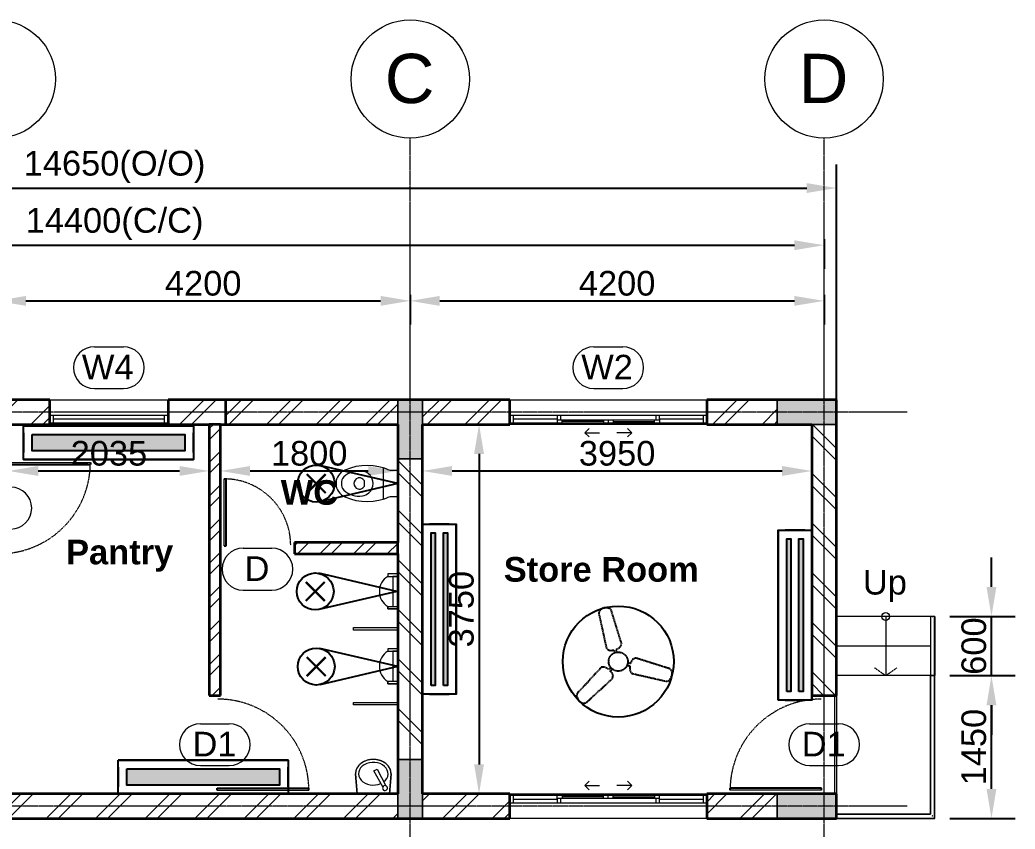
# Model space of a CAD drawing. Header units: millimetres. Extents: x -22696 to 333987, y -7117 to 2643871.
# Drawn here: x 15770 to 25869, y 7518 to 15729 of the extents above; entities that cross this region are included whole.
import ezdxf
from ezdxf.enums import TextEntityAlignment as Align

# ---------------------------------------------------------------- set-up
doc = ezdxf.new("R2010")
doc.units = ezdxf.units.MM
for name, pattern in [('Dash', [6.35, 3.175, -3.175]), ('DASHEDX2', [1.5, 1, -0.5]), ('Grid Line', [22.225, 12.7, -3.175, 3.175, -3.175]), ('Hidden 1_8_', [4.7625, 3.175, -1.5875]), ('Overhead', [3.96875, 2.38125, -1.5875])]:
    doc.linetypes.add(name, pattern=pattern)
for name, color, linetype, lineweight in [('A-010-M_LINE-T', 7, 'Continuous', 18), ('A_Center_Line', 7, 'Continuous', 9), ('A_Col_Ele', 7, 'Continuous', 18), ('A_Col_Sec', 7, 'Continuous', 35), ('A_Dim1', 7, 'Continuous', 9), ('A_Door_Ele', 7, 'Continuous', 9), ('A_Door_tag', 7, 'Continuous', 9), ('A_Fixture', 7, 'Continuous', 9), ('A_Floor_Ele', 7, 'Continuous', 9), ('A_LINE', 94, 'Continuous', 18), ('A_Railing', 250, 'Continuous', 9), ('A_Stair_Ele', 250, 'Continuous', 9), ('A_Text2_5', 7, 'Continuous', 9), ('A_Wall_Ele', 7, 'Continuous', 9), ('A_Wall_Plan', 7, 'Continuous', 35), ('A_Wall_Sec', 7, 'Continuous', 35), ('A_Window_Ele', 7, 'Continuous', 9), ('A_Window_Plan', 7, 'Continuous', 18), ('A_Window_tag', 7, 'Continuous', 9)]:
    doc.layers.add(name, color=color, linetype=linetype, lineweight=lineweight)
for name, color, linetype in [('BULK-HEAD', 15, 'Continuous'), ('CELLING_FAN', 170, 'Continuous'), ('TMS122-2X28', 241, 'Continuous'), ('TMX095-2X40', 210, 'Continuous')]:
    doc.layers.add(name, color=color, linetype=linetype)
doc.styles.add('Arial', font='arial.ttf', dxfattribs={"height": 250})
doc.styles.add('Arial_4', font='arial.ttf', dxfattribs={"height": 500})
doc.styles.add('Arial_B', font='arialbd.ttf', dxfattribs={"height": 250})
doc.styles.add('RS', font='romans.shx')
doc.dimstyles.new('MM_Diagonal_-_2_5mm_Arial', dxfattribs={"dimscale": 304.8, "dimtxt": 255.06485, "dimasz": 0.984252, "dimexe": 0.787402, "dimexo": 0.492126, "dimgap": 0.164042, "dimtad": 1, "dimdec": 0, "dimzin": 0, "dimdsep": 46, "dimtxsty": 'Arial', "dimsah": 1, "dimcen": 0.09, "dimazin": 0, "dimtfac": 1, "dimtdec": 4, "dimtix": 1, "dimtmove": 0, "dimatfit": 3, "dimfxl": 0, "dimtvp": 1, "dimtolj": 1, "dimtzin": 0, "dimarcsym": 0})
pattern_1 = [(45, (9530.48, 0), (-171.074, 171.074), []), (45, (9644.53, 0), (-171.074, 171.074), [])]

# ---------------------------------------------------------------- blocks, each defined once
blk = doc.blocks.new('MM_Aluminum Sliding window with top fix glass _3x1 Opening_ - W2-532318-00-Ground Floor Plan')
at = {"layer": 'A_Window_Ele'}
for p, q in [((-238, 211), (-195, 253)), ((-238, 211), (-195, 168)), ((-238, 211), (-88, 211)), ((238, 211), (88, 211)), ((238, 211), (195, 253)), ((238, 211), (195, 168)), ((-519, 110), (-962, 110)), ((-50, 110), (-469, 110)), ((469, 110), (50, 110)), ((962, 110), (519, 110)), ((-962, 35), (-519, 35)), ((-481, 35), (481, 35)), ((519, 35), (962, 35))]:
    blk.add_line(p, q, dxfattribs=at)
at = {"layer": 'A_Window_Plan'}
for p, q in [((-962, 110), (-1000, 110)), ((-962, 35), (-962, 110)), ((-519, 79), (-519, 110)), ((-469, 110), (-519, 110)), ((-469, 110), (-469, 80)), ((-50, 80), (-50, 110)), ((50, 110), (-50, 110)), ((0, 80), (0, 110)), ((50, 80), (50, 110)), ((469, 110), (469, 80)), ((519, 110), (469, 110)), ((519, 80), (519, 110)), ((962, 110), (962, 35)), ((1000, 110), (962, 110)), ((-1000, 35), (-962, 35)), ((-962, 73), (-519, 73)), ((-469, 80), (-519, 80)), ((-481, 79), (-519, 79)), ((-519, 79), (-519, 35)), ((-519, 35), (-481, 35)), ((-481, 35), (-481, 79)), ((-50, 95), (-469, 95)), ((-50, 80), (-469, 80)), ((50, 80), (-50, 80)), ((50, 95), (469, 95)), ((469, 80), (50, 80)), ((519, 80), (469, 80)), ((519, 79), (481, 79)), ((481, 79), (481, 35)), ((481, 35), (519, 35)), ((519, 35), (519, 79)), ((519, 73), (962, 73)), ((962, 35), (1000, 35))]:
    blk.add_line(p, q, dxfattribs=at)
blk = doc.blocks.new('MM_Single leaf Flush Door - D1-533154-00-Ground Floor Plan')
at = {"layer": 'A_Door_Ele', "color": 47, "lineweight": 25}
for p, q in [((-462, 954), (-442, 954)), ((-442, 25), (-442, 954)), ((-462, 25), (-442, 25))]:
    blk.add_line(p, q, dxfattribs=at)
at = {"layer": 'A_Door_Ele'}
blk.add_line((-462, 25), (-462, 954), dxfattribs=at)
at = {"layer": 'A_Door_Ele', "color": 5, "linetype": 'Dash', "lineweight": 18}
blk.add_arc((-462, 30), 924, 0, 88.7597, dxfattribs=at)
blk = doc.blocks.new('MM_Single leaf Flush Door - D-533360-00-Ground Floor Plan')
at = {"layer": 'A_Door_Ele', "color": 47, "lineweight": 25}
for p, q in [((-337, 704), (-317, 704)), ((-317, 25), (-317, 704)), ((-337, 25), (-317, 25))]:
    blk.add_line(p, q, dxfattribs=at)
at = {"layer": 'A_Door_Ele'}
blk.add_line((-337, 25), (-337, 704), dxfattribs=at)
at = {"layer": 'A_Door_Ele', "color": 5, "linetype": 'Dash', "lineweight": 18}
blk.add_arc((-337, 30), 674, 0, 88.2996, dxfattribs=at)
blk = doc.blocks.new('MM_Single leaf Flush Door - D1-547354-00-Ground Floor Plan')
at = {"layer": 'A_Door_Ele', "color": 47, "lineweight": 25}
for p, q in [((-462, -25), (-442, -25)), ((-442, -25), (-442, -954)), ((-462, -954), (-442, -954))]:
    blk.add_line(p, q, dxfattribs=at)
at = {"layer": 'A_Door_Ele'}
blk.add_line((-462, -25), (-462, -954), dxfattribs=at)
at = {"layer": 'A_Door_Ele', "color": 5, "linetype": 'Dash', "lineweight": 18}
blk.add_arc((-462, -30), 924, 271.2403, 360, dxfattribs=at)
blk = doc.blocks.new('Plumbing_Fixtures_WC - 540x360x410mm-533615-00-Ground Floor Plan')
at = {"layer": 'A_Fixture', "color": 7}
for p, q in [((-132, 0), (-132, -80)), ((-132, 0), (-132, -80)), ((132, -80), (132, 0)), ((132, -80), (132, 0)), ((-159, -150), (159, -150)), ((-43, -355), (-31, -343)), ((-31, -343), (31, -343)), ((31, -343), (43, -355))]:
    blk.add_line(p, q, dxfattribs=at)
for centre, radius, start, end in [((375, -313), 558, 155.3545, 203.7969), ((375, -313), 558, 155.3545, 203.7969), ((-375, -313), 558, 336.2031, 24.6455), ((-375, -313), 558, 336.2031, 24.6455), ((0, -380), 128, 89.9985, 170.9061), ((0, -380), 128, 42.4453, 90.0015), ((0, -380), 128, 9.0939, 42.4453), ((91, -395), 220, 170.9061, 224.3974), ((-8, -390), 50, 135, 197.1865), ((8, -390), 50, 342.8171, 45), ((-91, -395), 220, 315.6026, 9.0939), ((0, -388), 58.1, 197.1865, 342.8171), ((1, -478), 150, 203.7969, 269.4689), ((1, -478), 150, 203.7969, 269.4689), ((-8, -492), 81.6, 224.3974, 275.8355), ((-1, -478), 150, 270.5311, 336.2031), ((-1, -478), 150, 270.5311, 336.2031), ((8, -492), 81.6, 264.1645, 315.6026)]:
    blk.add_arc(centre, radius, start, end, dxfattribs=at)
blk = doc.blocks.new('Plumbing_Fixtures_Basin_Small - 360x350x140mm-537675-00-Ground Floor Plan')
at = {"layer": 'A_Fixture', "color": 7}
for p, q in [((-180, 205), (-165, 0)), ((-165, 0), (-180, 205)), ((7, 233), (38, 250)), ((97, 71), (7, 233)), ((38, 250), (127, 83)), ((165, 0), (180, 205)), ((180, 205), (165, 0))]:
    blk.add_line(p, q, dxfattribs=at)
for start, end in [(28, 208), (208, 28)]:
    blk.add_arc((119, 59), 25, start, end, dxfattribs=at)
for major_axis, ratio, start_param, end_param in [((-180, 0), 0.805556, 3.141593, 6.283185), ((150, 0), 0.766667, 5.476019, 11.537553)]:
    blk.add_ellipse((0, 205), major_axis=major_axis, ratio=ratio, start_param=start_param, end_param=end_param, dxfattribs=at)
blk.add_open_spline([(180, 205), (180, 211), (179, 221), (176, 237), (171, 250), (166, 261), (162, 268), (158, 275), (152, 282), (147, 289), (141, 295), (134, 302), (127, 308), (120, 313), (112, 318), (104, 323), (96, 328), (87, 332), (78, 336), (69, 339), (59, 342), (50, 344), (40, 346), (30, 348), (20, 349), (10, 350), (0, 350), (-10, 350), (-20, 349), (-30, 348), (-42, 346), (-55, 343), (-69, 339), (-83, 334), (-96, 328), (-108, 321), (-120, 313), (-131, 305), (-141, 296), (-150, 286), (-158, 275), (-164, 264), (-170, 253), (-175, 241), (-179, 225), (-180, 213), (-180, 205)], degree=3, knots=[0, 0, 0, 0, 0.035714, 0.071429, 0.107143, 0.125, 0.142857, 0.160714, 0.178571, 0.196429, 0.214286, 0.232143, 0.25, 0.267857, 0.285714, 0.303571, 0.321429, 0.339286, 0.357143, 0.375, 0.392857, 0.410714, 0.428571, 0.446429, 0.464286, 0.482143, 0.5, 0.517857, 0.535714, 0.553571, 0.571429, 0.598214, 0.625, 0.651786, 0.678571, 0.705357, 0.732143, 0.758929, 0.785714, 0.8125, 0.839286, 0.866071, 0.892857, 0.919643, 0.946429, 1, 1, 1, 1], dxfattribs=at)
blk = doc.blocks.new('Plumbing_Fixtures_Urinal_w-Screen - 760x450x840mm-540665-00-Ground Floor Plan')
at = {"layer": 'A_Fixture', "color": 7}
for p, q in [((-12.7, 125), (-12.7, 575)), ((-12.7, 575), (12.7, 575)), ((12.7, 575), (12.7, 125))]:
    blk.add_line(p, q, dxfattribs=at)
blk = doc.blocks.new('Urinal _1_ - Urinal _1_-540666-00-Ground Floor Plan')
at = {"layer": 'A_Fixture', "color": 7}
for p, q in [((-287, 227), (-287, 125)), ((-261, 227), (-287, 227)), ((-287, 125), (-287, 227)), ((-287, 227), (-261, 227)), ((-261, 227), (-261, 125)), ((69, 227), (43, 227)), ((69, 227), (43, 227)), ((43, 227), (43, 125)), ((69, 125), (69, 227)), ((69, 125), (69, 227)), ((43, 176), (-261, 176)), ((-261, 176), (-261, 125)), ((43, 125), (43, 176))]:
    blk.add_line(p, q, dxfattribs=at)
blk.add_arc((-109, 135), 178, 31.0027, 148.9973, dxfattribs=at)
blk.add_arc((-109, 135), 178, 31.0027, 148.9973, dxfattribs=at)
blk = doc.blocks.new('MM_Aluminum Swing window _1x1 Opening_ - W4-550178-00-Ground Floor Plan')
at = {"layer": 'A_Window_Ele'}
for p, q in [((562, 110), (-562, 110)), ((-562, 35), (562, 35))]:
    blk.add_line(p, q, dxfattribs=at)
at = {"layer": 'A_Window_Plan'}
for p, q in [((-562, 110), (-600, 110)), ((-562, 35), (-562, 110)), ((562, 110), (562, 35)), ((600, 110), (562, 110)), ((-600, 35), (-562, 35)), ((-562, 73), (0, 73)), ((0, 73), (562, 73)), ((562, 35), (600, 35))]:
    blk.add_line(p, q, dxfattribs=at)
blk = doc.blocks.new('Top Rail Type - Top Rail_Internal_-571369-00-Ground Floor Plan')
at = {"layer": 'A_Railing', "color": 30}
for p, q in [((15480, 9675), (15480, 9075)), ((15520, 9075), (15520, 9675)), ((15500, 9075), (15498, 9075))]:
    blk.add_line(p, q, dxfattribs=at)
at = {"layer": 'A_Railing', "color": 30, "flags": 128}
blk.add_lwpolyline([(15498, 9675), (15500, 9675), (15502, 9675)], dxfattribs=at)
blk = doc.blocks.new('Top Rail Type - Top Rail_Internal_-571396-00-Ground Floor Plan')
at = {"layer": 'A_Railing', "color": 30}
for p, q in [((15480, 9075), (15480, 7670)), ((15500, 9075), (15502, 9075)), ((15520, 7630), (15520, 9075)), ((15480, 7670), (14525, 7670)), ((14525, 7630), (15520, 7630))]:
    blk.add_line(p, q, dxfattribs=at)
blk.add_open_spline([(15502, 7648), (15502, 7648), (15501, 7649), (15500, 7650), (15499, 7651), (15498, 7652), (15498, 7652)], degree=3, knots=[0.46272837, 0.46272837, 0.46272837, 0.46272837, 0.47916667, 0.5, 0.52083333, 0.53727163, 0.53727163, 0.53727163, 0.53727163], dxfattribs=at)
blk = doc.blocks.new('Grid - MM_Grid Head - Circle-325942-00-Ground Floor Plan')
at = {"layer": 'A_Center_Line'}
blk.add_circle((0, 0), 6, dxfattribs=at)
blk = doc.blocks.new('DIMBLOCK5-00-Ground Floor Plan')
at = {"layer": 'A_Dim1', "color": 0, "lineweight": -2}
for p, q in [((15530, 12940), (15530, 12638)), ((19730, 12940), (19730, 12638)), ((15830, 12878), (19430, 12878))]:
    blk.add_line(p, q, dxfattribs=at)
at = {"layer": 'A_Dim1', "color": 0}
for points in [[(15830, 12928), (15830, 12828), (15530, 12878)], [(19430, 12928), (19430, 12828), (19730, 12878)]]:
    blk.add_solid(points, dxfattribs=at)
at = {"layer": 'Defpoints', "color": 0}
for p in [(15530, 13090), (19730, 13090), (19730, 12878)]:
    blk.add_point(p, dxfattribs=at)
at = {"layer": 'A_Dim1', "color": 0, "insert": (17630, 13055), "char_height": 250, "width": 922.94, "attachment_point": 5, "style": 'Arial'}
blk.add_mtext('\\A1;4200', dxfattribs=at)
blk = doc.blocks.new('DIMBLOCK6-00-Ground Floor Plan')
at = {"layer": 'A_Dim1', "color": 0, "lineweight": -2}
for p, q in [((19730, 12940), (19730, 12638)), ((23930, 12940), (23930, 12638)), ((20030, 12878), (23630, 12878))]:
    blk.add_line(p, q, dxfattribs=at)
at = {"layer": 'A_Dim1', "color": 0}
for points in [[(20030, 12928), (20030, 12828), (19730, 12878)], [(23630, 12928), (23630, 12828), (23930, 12878)]]:
    blk.add_solid(points, dxfattribs=at)
at = {"layer": 'Defpoints', "color": 0}
for p in [(19730, 13090), (23930, 13090), (23930, 12878)]:
    blk.add_point(p, dxfattribs=at)
at = {"layer": 'A_Dim1', "color": 0, "insert": (21830, 13055), "char_height": 250, "width": 922.94, "attachment_point": 5, "style": 'Arial'}
blk.add_mtext('\\A1;4200', dxfattribs=at)
blk = doc.blocks.new('DIMBLOCK7-00-Ground Floor Plan')
at = {"layer": 'A_Dim1', "color": 0, "lineweight": -2}
for p, q in [((17805, 11214), (17805, 10912)), ((19605, 11214), (19605, 10912)), ((18105, 11152), (19305, 11152))]:
    blk.add_line(p, q, dxfattribs=at)
at = {"layer": 'A_Dim1', "color": 0}
for points in [[(18105, 11202), (18105, 11102), (17805, 11152)], [(19305, 11202), (19305, 11102), (19605, 11152)]]:
    blk.add_solid(points, dxfattribs=at)
at = {"layer": 'Defpoints', "color": 0}
for p in [(17805, 11364), (19605, 11364), (19605, 11152)]:
    blk.add_point(p, dxfattribs=at)
at = {"layer": 'A_Dim1', "color": 0, "insert": (18705, 11330), "char_height": 250, "width": 922.94, "attachment_point": 5, "style": 'Arial'}
blk.add_mtext('\\A1;1800', dxfattribs=at)
blk = doc.blocks.new('DIMBLOCK8-00-Ground Floor Plan')
at = {"layer": 'A_Dim1', "color": 0, "lineweight": -2}
for p, q in [((15655, 10425), (15655, 11392)), ((17690, 11214), (17690, 10912)), ((15955, 11152), (17390, 11152))]:
    blk.add_line(p, q, dxfattribs=at)
at = {"layer": 'A_Dim1', "color": 0}
for points in [[(15955, 11202), (15955, 11102), (15655, 11152)], [(17390, 11202), (17390, 11102), (17690, 11152)]]:
    blk.add_solid(points, dxfattribs=at)
at = {"layer": 'Defpoints', "color": 0}
for p in [(17690, 11364), (17690, 11152), (15655, 10275)]:
    blk.add_point(p, dxfattribs=at)
at = {"layer": 'A_Dim1', "color": 0, "insert": (16673, 11330), "char_height": 250, "width": 922.94, "attachment_point": 5, "style": 'Arial'}
blk.add_mtext('\\A1;2035', dxfattribs=at)
blk = doc.blocks.new('DIMBLOCK10-00-Ground Floor Plan')
at = {"layer": 'A_Dim1', "color": 0, "lineweight": -2}
for p, q in [((19855, 11214), (19855, 10912)), ((23805, 11214), (23805, 10912)), ((20155, 11152), (23505, 11152))]:
    blk.add_line(p, q, dxfattribs=at)
at = {"layer": 'A_Dim1', "color": 0}
for points in [[(20155, 11202), (20155, 11102), (19855, 11152)], [(23505, 11202), (23505, 11102), (23805, 11152)]]:
    blk.add_solid(points, dxfattribs=at)
at = {"layer": 'Defpoints', "color": 0}
for p in [(19855, 11364), (23805, 11364), (23805, 11152)]:
    blk.add_point(p, dxfattribs=at)
at = {"layer": 'A_Dim1', "color": 0, "insert": (21830, 11330), "char_height": 250, "width": 922.94, "attachment_point": 5, "style": 'Arial'}
blk.add_mtext('\\A1;3950', dxfattribs=at)
blk = doc.blocks.new('DIMBLOCK11-00-Ground Floor Plan')
at = {"layer": 'A_Dim1', "color": 0, "lineweight": -2}
for p, q in [((20491, 11625), (20189, 11625)), ((20429, 11325), (20429, 8175)), ((20491, 7875), (20189, 7875))]:
    blk.add_line(p, q, dxfattribs=at)
at = {"layer": 'A_Dim1', "color": 0}
for points in [[(20379, 11325), (20479, 11325), (20429, 11625)], [(20379, 8175), (20479, 8175), (20429, 7875)]]:
    blk.add_solid(points, dxfattribs=at)
at = {"layer": 'Defpoints', "color": 0}
for p in [(20641, 11625), (20429, 7875), (20641, 7875)]:
    blk.add_point(p, dxfattribs=at)
at = {"layer": 'A_Dim1', "color": 0, "insert": (20251, 9750), "char_height": 250, "width": 922.94, "attachment_point": 5, "rotation": 90, "style": 'Arial'}
blk.add_mtext('\\A1;3750', dxfattribs=at)
blk = doc.blocks.new('DIMBLOCK17-00-Ground Floor Plan')
at = {"layer": 'A_Dim1', "color": 0, "lineweight": -2}
for p, q in [((9530, 13505), (9530, 13203)), ((9830, 13443), (23630, 13443)), ((23930, 13505), (23930, 13203))]:
    blk.add_line(p, q, dxfattribs=at)
at = {"layer": 'A_Dim1', "color": 0}
for points in [[(9830, 13493), (9830, 13393), (9530, 13443)], [(23630, 13493), (23630, 13393), (23930, 13443)]]:
    blk.add_solid(points, dxfattribs=at)
at = {"layer": 'Defpoints', "color": 0}
for p in [(9530, 13655), (23930, 13655), (23930, 13443)]:
    blk.add_point(p, dxfattribs=at)
at = {"layer": 'A_Dim1', "color": 0, "insert": (16730, 13657), "char_height": 250, "width": 2274.39, "attachment_point": 5, "style": 'Arial'}
blk.add_mtext('\\A1;14400(C/C)', dxfattribs=at)
blk = doc.blocks.new('DIMBLOCK18-00-Ground Floor Plan')
at = {"layer": 'A_Dim1', "color": 0, "lineweight": -2}
for p, q in [((9405, 11425), (9405, 14263)), ((24055, 11775), (24055, 14263)), ((9705, 14023), (23755, 14023))]:
    blk.add_line(p, q, dxfattribs=at)
at = {"layer": 'A_Dim1', "color": 0}
for points in [[(9705, 14073), (9705, 13973), (9405, 14023)], [(23755, 14073), (23755, 13973), (24055, 14023)]]:
    blk.add_solid(points, dxfattribs=at)
at = {"layer": 'Defpoints', "color": 0}
for p in [(24055, 14023), (24055, 11625), (9405, 11275)]:
    blk.add_point(p, dxfattribs=at)
at = {"layer": 'A_Dim1', "color": 0, "insert": (16730, 14237), "char_height": 250, "width": 2321.48, "attachment_point": 5, "style": 'Arial'}
blk.add_mtext('\\A1;14650(O/O)', dxfattribs=at)
blk = doc.blocks.new('Door Tag - Door Tag-512363-00-Ground Floor Plan')
at = {"layer": 'A_Door_tag'}
for p, q in [((-1.4661, 2.125), (1.4661, 2.125)), ((-1.4661, -2.125), (1.4661, -2.125))]:
    blk.add_line(p, q, dxfattribs=at)
for centre, start, end in [((-1.4661, 0), 90, 270), ((1.4661, 0), 270, 90)]:
    blk.add_arc(centre, 2.125, start, end, dxfattribs=at)
blk = doc.blocks.new('Mott Window Tag - Window Tag-512810-00-Ground Floor Plan')
at = {"layer": 'A_Window_tag'}
for p, q in [((-1.4661, 2.125), (1.4661, 2.125)), ((-1.4661, -2.125), (1.4661, -2.125))]:
    blk.add_line(p, q, dxfattribs=at)
for centre, start, end in [((-1.4661, 0), 90, 270), ((1.4661, 0), 270, 90)]:
    blk.add_arc(centre, 2.125, start, end, dxfattribs=at)
blk = doc.blocks.new('DIMBLOCK27-00-Ground Floor Plan')
at = {"layer": 'A_Dim1', "color": 0, "lineweight": -2}
for p, q in [((25205, 9075), (25869, 9075)), ((25629, 7925), (25629, 8775)), ((25205, 7625), (25869, 7625))]:
    blk.add_line(p, q, dxfattribs=at)
at = {"layer": 'A_Dim1', "color": 0}
for points in [[(25579, 8775), (25679, 8775), (25629, 9075)], [(25579, 7925), (25679, 7925), (25629, 7625)]]:
    blk.add_solid(points, dxfattribs=at)
at = {"layer": 'Defpoints', "color": 0}
for p in [(25055, 9075), (25629, 9075), (25055, 7625)]:
    blk.add_point(p, dxfattribs=at)
at = {"layer": 'A_Dim1', "color": 0, "insert": (25451, 8350), "char_height": 250, "width": 922.94, "attachment_point": 5, "rotation": 90, "style": 'Arial'}
blk.add_mtext('\\A1;1450', dxfattribs=at)
blk = doc.blocks.new('DIMBLOCK28-00-Ground Floor Plan')
at = {"layer": 'A_Dim1', "color": 0, "lineweight": -2}
for p, q in [((25629, 9975), (25629, 10275)), ((25205, 9675), (25869, 9675)), ((25629, 9075), (25629, 9675)), ((25205, 9075), (25869, 9075)), ((25629, 8775), (25629, 8475))]:
    blk.add_line(p, q, dxfattribs=at)
at = {"layer": 'A_Dim1', "color": 0}
for points in [[(25579, 9975), (25679, 9975), (25629, 9675)], [(25579, 8775), (25679, 8775), (25629, 9075)]]:
    blk.add_solid(points, dxfattribs=at)
at = {"layer": 'Defpoints', "color": 0}
for p in [(25055, 9675), (25629, 9675), (25055, 9075)]:
    blk.add_point(p, dxfattribs=at)
at = {"layer": 'A_Dim1', "color": 0, "insert": (25451, 9375), "char_height": 250, "width": 692.21, "attachment_point": 5, "rotation": 90, "style": 'Arial'}
blk.add_mtext('\\A1;600', dxfattribs=at)
blk = doc.blocks.new('TMX')
at = {"layer": 'TMX095-2X40', "linetype": 'ByBlock', "lineweight": -2}
for points in [[(525, -60), (-525, -60), (-525, -88), (525, -88)], [(525, -144), (-525, -144), (-525, -172), (525, -172)]]:
    blk.add_hatch(color=256, dxfattribs=at).paths.add_polyline_path(points)
for p, q in [((585, 0), (-585, 0)), ((585, 0), (-585, 0)), ((-585, 0), (585, 0)), ((-585, -48.5), (-585, -183.5)), ((-585, -48.5), (-585, -183.5)), ((-585, -183.5), (-585, -48.5)), ((-585, -48.5), (-585, -48.5)), ((-585, -48.5), (-585, -48.5)), ((585, -183.5), (585, -48.5)), ((585, -48.5), (585, -48.5)), ((585, -183.5), (585, -48.5)), ((585, -48.5), (585, -48.5)), ((585, -48.5), (585, -183.5)), ((-585, -183.5), (-585, -183.5)), ((-585, -183.5), (-585, -183.5)), ((585, -183.5), (585, -183.5)), ((585, -183.5), (585, -183.5)), ((-585, -232), (585, -232)), ((585, -232), (-585, -232)), ((-585, -232), (585, -232))]:
    blk.add_line(p, q, dxfattribs=at)
for points in [[(-585, 0), (585, 0), (585, -232), (-585, -232)], [(-525, -60), (525, -60), (525, -88), (-525, -88)], [(-525, -144), (525, -144), (525, -172), (-525, -172)]]:
    blk.add_lwpolyline(points, close=True, dxfattribs=at)
at = {"layer": 'TMX095-2X40', "linetype": 'ByBlock', "lineweight": -2, "style": 'RS'}
blk.add_attdef('FIX.NO', text='', height=150, dxfattribs=at).set_placement((-50.9, -369.1), align=Align.MIDDLE_CENTER)
blk = doc.blocks.new('2X36W-MO')
at = {"layer": 'TMS122-2X28', "linetype": 'ByBlock', "lineweight": -2}
h = blk.add_hatch(dxfattribs=at)
h.set_pattern_fill('ANGLE', color=256, style=0)
h.set_pattern_definition([(0, (0, 0), (0, 6.985), [5.08, -1.905]), (90, (0, 0), (-6.985, 4e-16), [5.08, -1.905])])
h.paths.add_polyline_path([(525, 56), (-525, 56), (-525, -56), (525, -56)])
for p, q in [((585, 116), (-585, 116)), ((585, 116), (-585, 116)), ((-585, 116), (585, 116)), ((-585, 67.5), (-585, -67.5)), ((-585, 67.5), (-585, -67.5)), ((-585, -67.5), (-585, 67.5)), ((-585, 67.5), (-585, 67.5)), ((-585, 67.5), (-585, 67.5)), ((585, -67.5), (585, 67.5)), ((585, 67.5), (585, 67.5)), ((585, -67.5), (585, 67.5)), ((585, 67.5), (585, 67.5)), ((585, 67.5), (585, -67.5)), ((-585, -67.5), (-585, -67.5)), ((-585, -67.5), (-585, -67.5)), ((585, -67.5), (585, -67.5)), ((585, -67.5), (585, -67.5)), ((-585, -116), (585, -116)), ((585, -116), (-585, -116)), ((-585, -116), (585, -116))]:
    blk.add_line(p, q, dxfattribs=at)
for points in [[(-585, 116), (585, 116), (585, -116), (-585, -116)], [(-525, 56), (525, 56), (525, -56), (-525, -56)]]:
    blk.add_lwpolyline(points, close=True, dxfattribs=at)
at = {"layer": 'TMS122-2X28', "linetype": 'ByBlock', "lineweight": -2, "style": 'RS'}
blk.add_attdef('FIX.NO', text='', height=150, dxfattribs=at).set_placement((-50.9, -253.1), align=Align.MIDDLE_CENTER)
blk = doc.blocks.new('FLOOD_LIGHT')
at = {"layer": 'BULK-HEAD', "linetype": 'ByBlock', "lineweight": -2}
for points in [[(0, 0), (358.3, 83)], [(0, 0), (358.3, -83)]]:
    blk.add_lwpolyline(points, dxfattribs=at)
at = {"layer": 'BULK-HEAD', "color": 20, "linetype": 'ByBlock', "lineweight": -2, "ltscale": 10, "const_width": 10}
for points in [[(330.9, 43.6), (374.5, 0), (418, -43.6)], [(418, 43.6), (374.5, 0), (330.9, -43.6)]]:
    blk.add_lwpolyline(points, dxfattribs=at)
at = {"layer": 'BULK-HEAD', "linetype": 'ByBlock', "lineweight": -2}
blk.add_circle((374.5, 0), 84.6, dxfattribs=at)
blk = doc.blocks.new('Celling Fan')
at = {"color": 5, "ltscale": 100}
blk.add_circle((-6146, 32845), 900, dxfattribs=at)
at = {"layer": 'CELLING_FAN', "color": 213, "linetype": 'DASHEDX2', "lineweight": -2, "ltscale": 10}
for p, q in [((-6451, 33671), (-6462, 33628)), ((-6462, 33628), (-6337, 33063)), ((-6428, 33692), (-6451, 33671)), ((-6377, 33715), (-6428, 33692)), ((-6327, 33716), (-6377, 33715)), ((-6288, 33710), (-6327, 33716)), ((-6260, 33682), (-6288, 33710)), ((-6089, 33130), (-6260, 33682)), ((-6148, 33059), (-6108, 33088)), ((-6108, 33088), (-6089, 33130)), ((-6337, 33063), (-6300, 33032)), ((-6300, 33032), (-6266, 33025)), ((-6266, 33025), (-6216, 33032)), ((-6216, 33032), (-6202, 32987)), ((-6178, 33043), (-6148, 33059)), ((-6165, 32997), (-6178, 33043)), ((-6004, 32787), (-5958, 32774)), ((-5949, 32813), (-5995, 32824)), ((-5958, 32774), (-5959, 32741)), ((-5929, 32860), (-5949, 32813)), ((-5906, 32886), (-5929, 32860)), ((-5861, 32902), (-5906, 32886)), ((-5310, 32729), (-5861, 32902)), ((-6420, 32752), (-6813, 32328)), ((-6374, 32756), (-6420, 32752)), ((-6329, 32736), (-6374, 32756)), ((-6301, 32718), (-6329, 32736)), ((-6267, 32752), (-6301, 32718)), ((-6272, 32691), (-6240, 32725)), ((-6241, 32651), (-6272, 32691)), ((-6230, 32618), (-6241, 32651)), ((-6238, 32571), (-6230, 32618)), ((-5959, 32741), (-5954, 32692)), ((-5954, 32692), (-5928, 32654)), ((-5928, 32654), (-5364, 32526)), ((-5277, 32697), (-5310, 32729)), ((-5301, 32567), (-5276, 32611)), ((-5271, 32666), (-5277, 32697)), ((-5276, 32611), (-5271, 32666)), ((-6665, 32180), (-6238, 32571)), ((-5364, 32526), (-5325, 32536)), ((-5325, 32536), (-5301, 32567)), ((-6813, 32328), (-6823, 32290)), ((-6823, 32290), (-6808, 32253)), ((-6808, 32253), (-6783, 32210)), ((-6783, 32210), (-6738, 32177)), ((-6738, 32177), (-6708, 32168)), ((-6708, 32168), (-6665, 32180))]:
    blk.add_line(p, q, dxfattribs=at)
blk.add_circle((-6146, 32845), 155, dxfattribs=at)

msp = doc.modelspace()

# ---------------------------------------------------------------- hatches: boundary and pattern name
at = {"layer": 'A_Col_Ele'}
for points in [[(19855.5, 11275), (19855.5, 11875), (19605.5, 11875), (19605.5, 11275)], [(23805.5, 11625), (24055.5, 11625), (24055.5, 11875), (23455.5, 11875), (23455.5, 11625)], [(19855.5, 7625), (19855.5, 8225), (19605.5, 8225), (19605.5, 7625)], [(23455.5, 7625), (24055.5, 7625), (24055.5, 7875), (23455.5, 7875), (23455.5, 7629.9)]]:
    msp.add_hatch(color=9, dxfattribs=at).paths.add_polyline_path(points)
at = {"layer": 'A_Wall_Plan', "lineweight": 9}
h = msp.add_hatch(dxfattribs=at)
h.set_pattern_fill('FP_15', color=8, angle=-315, style=0, pattern_type=2)
h.set_pattern_definition([(225, (16755.48, 11875), (251.45, -251.45), []), (225, (16755.48, 11494), (251.45, -251.45), [])])
h.paths.add_polyline_path([(17855.5, 11625), (17855.5, 11875), (17273, 11875), (17273, 11625), (17805.5, 11625)])
h.paths.add_polyline_path([(16073, 11625), (16073, 11875), (15655.5, 11875), (15655.5, 11625)])
h = msp.add_hatch(dxfattribs=at)
h.set_pattern_fill('FP_14', color=8, angle=-315, style=0, pattern_type=2)
h.set_pattern_definition([(225, (20655.48, 11875), (251.447, -251.447), []), (225, (20655.48, 11494), (251.447, -251.447), [])])
h.paths.add_polyline_path([(23220, 11625), (23455.5, 11625), (23455.5, 11875), (22740.5, 11875), (22740.5, 11625)])
h.paths.add_polyline_path([(17855.5, 11625), (19605.5, 11625), (19605.5, 11875), (17855.5, 11875)])
h.paths.add_polyline_path([(19855.5, 11625), (20740.5, 11625), (20740.5, 11875), (19855.5, 11875)])
h = msp.add_hatch(dxfattribs=at)
h.set_pattern_fill('FP_13', color=8, style=0, pattern_type=2)
h.set_pattern_definition(pattern_1)
h.paths.add_polyline_path([(17805.5, 8875), (17805.5, 11625), (17690.5, 11625), (17690.5, 8875)])
h = msp.add_hatch(dxfattribs=at)
h.set_pattern_fill('FP_5', color=8, angle=45, style=0, pattern_type=2)
h.set_pattern_definition([(135, (24055.48, 9750), (-251.45, -251.45), []), (135, (23674.48, 9750), (-251.45, -251.45), [])])
h.paths.add_polyline_path([(24055.5, 8875), (24055.5, 11625), (23805.5, 11625), (23805.5, 8875)])
h = msp.add_hatch(dxfattribs=at)
h.set_pattern_fill('FP_8', color=8, angle=45, style=0, pattern_type=2)
h.set_pattern_definition([(315, (19605.48, 9750), (251.45, 251.45), []), (315, (19986.48, 9750), (251.45, 251.45), [])])
h.paths.add_polyline_path([(19605.5, 8225), (19855.5, 8225), (19855.5, 11275), (19605.5, 11275), (19605.5, 8611.7)])
h = msp.add_hatch(dxfattribs=at)
h.set_pattern_fill('FP_13', color=8, style=0, pattern_type=2)
h.set_pattern_definition(pattern_1)
h.paths.add_polyline_path([(19605.5, 10310), (19605.5, 10425), (18555.5, 10425), (18555.5, 10310), (19109.3, 10310)])
h = msp.add_hatch(dxfattribs=at)
h.set_pattern_fill('FP_9', color=8, angle=45, style=0, pattern_type=2)
h.set_pattern_definition([(45, (19555.48, 7625), (-251.447, 251.447), []), (45, (19555.48, 8006), (-251.447, 251.447), [])])
h.paths.add_polyline_path([(15655.5, 7625), (19605.5, 7625), (19605.5, 7875), (15655.5, 7875)])
h.paths.add_polyline_path([(23455.5, 7625), (23455.5, 7875), (22740.5, 7875), (22740.5, 7625), (23220, 7625)])
h.paths.add_polyline_path([(20740.5, 7625), (20740.5, 7875), (19855.5, 7875), (19855.5, 7625), (20650.8, 7625)])

# ---------------------------------------------------------------- linework, layer by layer
at = {"layer": 'A-010-M_LINE-T', "lineweight": 9}
msp.add_line((24555.5, 9675), (24555.5, 9075), dxfattribs=at)
msp.add_circle((24555.5, 9675), 40, dxfattribs=at)
at = {"layer": 'A_Center_Line', "color": 8, "linetype": 'Grid Line'}
for p, q in [((19730.5, -1218.2), (19730.5, 14529.3)), ((23930.5, -1218.2), (23930.5, 14529.3)), ((24773.5, 11750), (6436.5, 11750)), ((24773.5, 7750), (6436.5, 7750))]:
    msp.add_line(p, q, dxfattribs=at)
at = {"layer": 'A_Col_Ele', "color": 7}
for p, q in [((19605.5, 11875), (19605.5, 11625)), ((19855.5, 11625), (19855.5, 11875)), ((23455.5, 11875), (23455.5, 11625)), ((23805.5, 11625), (24055.5, 11625)), ((19605.5, 11275), (19855.5, 11275)), ((19855.5, 8225), (19605.5, 8225)), ((19605.5, 7875), (19605.5, 7625)), ((19855.5, 7625), (19855.5, 7875)), ((23455.5, 7875), (23455.5, 7625))]:
    msp.add_line(p, q, dxfattribs=at)
at = {"layer": 'A_Col_Sec'}
for p, q in [((19855.5, 11875), (19605.5, 11875)), ((24055.5, 11875), (23455.5, 11875)), ((24055.5, 11625), (24055.5, 11875)), ((19605.5, 11625), (19605.5, 11275)), ((19855.5, 11275), (19855.5, 11625)), ((23455.5, 11625), (23805.5, 11625)), ((19605.5, 8225), (19605.5, 7875)), ((19855.5, 7875), (19855.5, 8225)), ((24055.5, 7875), (23455.5, 7875)), ((24055.5, 7625), (24055.5, 7875)), ((19605.5, 7625), (19855.5, 7625)), ((23455.5, 7625), (24055.5, 7625))]:
    msp.add_line(p, q, dxfattribs=at)
at = {"layer": 'A_Floor_Ele'}
for p, q in [((25010.1, 9075), (24055.5, 9075)), ((25055.5, 9075), (25050.5, 9075)), ((25055.5, 7625), (25055.5, 9075)), ((24040.5, 7875.3), (24040.5, 8875)), ((24055.5, 8875), (24055.5, 7875.3)), ((24055.5, 7625), (25055.5, 7625))]:
    msp.add_line(p, q, dxfattribs=at)
at = {"layer": 'A_LINE', "color": 7, "linetype": 'Hidden 1_8_', "lineweight": 9}
for q in [(24440.8, 9155.3), (24670.2, 9155.3)]:
    msp.add_line((24555.5, 9075), q, dxfattribs=at)
at = {"layer": 'A_Railing'}
for p, q in [((25050.1, 9675), (25010.1, 9675)), ((25010.1, 9675), (25010.1, 9075)), ((25050.1, 9675), (25050.1, 9075)), ((25050.1, 9075), (25010.1, 9075)), ((25010.5, 9075), (25030.1, 9075)), ((25010.5, 7670), (25010.5, 9075)), ((25030.5, 9075), (25050.5, 9075)), ((25050.5, 7630), (25050.5, 9075)), ((24055.5, 7670), (25010.5, 7670)), ((24055.5, 7630), (25050.5, 7630))]:
    msp.add_line(p, q, dxfattribs=at)
at = {"layer": 'A_Stair_Ele'}
for p, q in [((25010.1, 9675), (24055.5, 9675)), ((25055.5, 9675), (25050.1, 9675)), ((25055.5, 9675), (25055.5, 9375)), ((25010.1, 9375), (24055.5, 9375)), ((25055.5, 9375), (25050.1, 9375)), ((25055.5, 9375), (25055.5, 9075)), ((25010.1, 9075), (24055.5, 9075)), ((25055.5, 9075), (25050.5, 9075))]:
    msp.add_line(p, q, dxfattribs=at)
at = {"layer": 'A_Stair_Ele', "linetype": 'Overhead'}
for p, q in [((25010.1, 9675), (24055.5, 9675)), ((25055.5, 9675), (25050.1, 9675)), ((25010.1, 9375), (24055.5, 9375)), ((25055.5, 9375), (25050.1, 9375))]:
    msp.add_line(p, q, dxfattribs=at)
at = {"layer": 'A_Wall_Ele', "color": 7}
for p, q in [((16073, 11875), (17273, 11875)), ((19605.5, 11625), (19605.5, 11875)), ((19855.5, 11875), (19855.5, 11625)), ((20740.5, 11875), (22740.5, 11875)), ((23455.5, 11625), (23455.5, 11875)), ((17273, 11625), (16073, 11625)), ((22740.5, 11625), (20740.5, 11625)), ((24055.5, 11625), (23805.5, 11625)), ((19855.5, 11275), (19605.5, 11275)), ((19605.5, 8225), (19855.5, 8225)), ((19605.5, 7625), (19605.5, 7875)), ((19855.5, 7875), (19855.5, 7625)), ((20740.5, 7875), (22740.5, 7875)), ((23455.5, 7625), (23455.5, 7875)), ((22740.5, 7625), (20740.5, 7625))]:
    msp.add_line(p, q, dxfattribs=at)
at = {"layer": 'A_Wall_Plan', "color": 13}
for p, q in [((17805.5, 11625), (17690.5, 11625)), ((19605.5, 10310), (19605.5, 10425))]:
    msp.add_line(p, q, dxfattribs=at)
at = {"layer": 'A_Wall_Sec'}
for p, q in [((16073, 11875), (15655.5, 11875)), ((16073, 11625), (16073, 11875)), ((19605.5, 11875), (17273, 11875)), ((17273, 11875), (17273, 11625)), ((17855.5, 11875), (17855.5, 11625)), ((20740.5, 11875), (19855.5, 11875)), ((20740.5, 11625), (20740.5, 11875)), ((23455.5, 11875), (22740.5, 11875)), ((22740.5, 11875), (22740.5, 11625)), ((15655.5, 11625), (16073, 11625)), ((17273, 11625), (17690.5, 11625)), ((17690.5, 11625), (17690.5, 8875)), ((17805.5, 8875), (17805.5, 11625)), ((17805.5, 11625), (19605.5, 11625)), ((19855.5, 11625), (20740.5, 11625)), ((22740.5, 11625), (23455.5, 11625)), ((23805.5, 11625), (23805.5, 8875)), ((24055.5, 8875), (24055.5, 11625)), ((19605.5, 11275), (19605.5, 10425)), ((19855.5, 8225), (19855.5, 11275)), ((19605.5, 10425), (18555.5, 10425)), ((18555.5, 10425), (18555.5, 10310)), ((18555.5, 10310), (19605.5, 10310)), ((19605.5, 10310), (19605.5, 8225)), ((17690.5, 8875), (17805.5, 8875)), ((23805.5, 8875), (24055.5, 8875)), ((19605.5, 7875), (15655.5, 7875)), ((20740.5, 7875), (19855.5, 7875)), ((20740.5, 7625), (20740.5, 7875)), ((23455.5, 7875), (22740.5, 7875)), ((22740.5, 7875), (22740.5, 7625)), ((15655.5, 7625), (19605.5, 7625)), ((19855.5, 7625), (20740.5, 7625)), ((22740.5, 7625), (23455.5, 7625))]:
    msp.add_line(p, q, dxfattribs=at)

# ---------------------------------------------------------------- block references
at = {"xscale": 0.625814238930312, "yscale": 0.625814238930312, "zscale": 0.625814238930312}
msp.add_blockref('Celling Fan', (25687.7, -11337.2), dxfattribs=at)
at = {"layer": 'A_Center_Line', "xscale": 99.99999999999993, "yscale": 99.99999999999993, "zscale": 99.99999999999993}
for p in [(15530.5, 15129.3), (19730.5, 15129.3), (23930.5, 15129.3)]:
    msp.add_blockref('Grid - MM_Grid Head - Circle-325942-00-Ground Floor Plan', p, dxfattribs=at)
at = {"layer": 'A_Door_Ele', "lineweight": 25}
for name, p, rotation in [('MM_Single leaf Flush Door - D1-533154-00-Ground Floor Plan', (15530.5, 10775), 269.9999999999999), ('MM_Single leaf Flush Door - D1-547354-00-Ground Floor Plan', (17748, 8375), 89.99999999999991), ('MM_Single leaf Flush Door - D1-533154-00-Ground Floor Plan', (23930.5, 8375), 90)]:
    msp.add_blockref(name, p, dxfattribs=dict(at, rotation=rotation))
msp.add_blockref('MM_Single leaf Flush Door - D-533360-00-Ground Floor Plan', (18180.5, 10367.5), dxfattribs=at)
at = {"layer": 'A_Door_tag', "xscale": 99.99999999999993, "yscale": 99.99999999999993, "zscale": 99.99999999999993}
for p in [(15530.5, 10775), (18180.5, 10155.6), (17748, 8375), (23930.5, 8375)]:
    msp.add_blockref('Door Tag - Door Tag-512363-00-Ground Floor Plan', p, dxfattribs=at)
at = {"layer": 'A_Fixture', "rotation": 270.0000000000002}
msp.add_blockref('Plumbing_Fixtures_WC - 540x360x410mm-533615-00-Ground Floor Plan', (19605.5, 11025), dxfattribs=at)
at = {"layer": 'A_Fixture', "color": 31, "rotation": 89.99999999999991}
for name, p in [('Urinal _1_ - Urinal _1_-540666-00-Ground Floor Plan', (19730.5, 10038.8)), ('Plumbing_Fixtures_Urinal_w-Screen - 760x450x840mm-540665-00-Ground Floor Plan', (19730.5, 9550)), ('Urinal _1_ - Urinal _1_-540666-00-Ground Floor Plan', (19730.5, 9278.8)), ('Plumbing_Fixtures_Urinal_w-Screen - 760x450x840mm-540665-00-Ground Floor Plan', (19730.5, 8790))]:
    msp.add_blockref(name, p, dxfattribs=at)
at = {"layer": 'A_Fixture', "color": 31}
msp.add_blockref('Plumbing_Fixtures_Basin_Small - 360x350x140mm-537675-00-Ground Floor Plan', (19355.9, 7875), dxfattribs=at)
at = {"layer": 'A_Railing', "color": 30}
for name in ['Top Rail Type - Top Rail_Internal_-571369-00-Ground Floor Plan', 'Top Rail Type - Top Rail_Internal_-571396-00-Ground Floor Plan']:
    msp.add_blockref(name, (9530.5, 0), dxfattribs=at)
at = {"layer": 'A_Window_Ele', "rotation": 180}
for name, p in [('MM_Aluminum Swing window _1x1 Opening_ - W4-550178-00-Ground Floor Plan', (16673, 11750)), ('MM_Aluminum Sliding window with top fix glass _3x1 Opening_ - W2-532318-00-Ground Floor Plan', (21740.5, 11750))]:
    msp.add_blockref(name, p, dxfattribs=at)
at = {"layer": 'A_Window_Ele'}
msp.add_blockref('MM_Aluminum Sliding window with top fix glass _3x1 Opening_ - W2-532318-00-Ground Floor Plan', (21740.5, 7750), dxfattribs=at)
at = {"layer": 'A_Window_tag', "xscale": 99.99999999999993, "yscale": 99.99999999999993, "zscale": 99.99999999999993}
for p in [(16673, 12200.5), (21740.5, 12200.5)]:
    msp.add_blockref('Mott Window Tag - Window Tag-512810-00-Ground Floor Plan', p, dxfattribs=at)
at = {"layer": 'BULK-HEAD', "xscale": 2.21273476162772, "yscale": 2.21273476162772, "zscale": 2.21273476162772, "rotation": 180}
for p in [(19605.5, 11023.8), (19595.5, 9929.7), (19605.5, 9167)]:
    msp.add_blockref('FLOOD_LIGHT', p, dxfattribs=at)
at = {"layer": 'TMS122-2X28', "xscale": 1.475156507751813, "yscale": 1.475156507751813, "zscale": 1.475156507751813}
for p in [(16669.3, 11439.7), (17630.5, 8046.1)]:
    msp.add_blockref('2X36W-MO', p, dxfattribs=at)
at = {"layer": 'TMX095-2X40', "xscale": 1.475156507751813, "yscale": 1.475156507751813, "zscale": 1.475156507751813, "rotation": 90}
for p in [(19855.5, 9750), (23463.2, 9689.4)]:
    msp.add_blockref('TMX', p, dxfattribs=at)

# ---------------------------------------------------------------- texts
at = {"layer": 'A_Center_Line', "char_height": 500, "width": 617.299, "attachment_point": 1, "style": 'Arial_4'}
for s, insert in [('C', (19472.4, 15385.2)), ('D', (23672.4, 15385.2))]:
    msp.add_mtext(s, dxfattribs=dict(at, insert=insert))
at = {"layer": 'A_Door_tag', "char_height": 250, "attachment_point": 1, "style": 'Arial'}
for s, insert, width in [('D', (18049.7, 10286.1), 304.641), ('D1', (17521.2, 8505.6), 537.131), ('D1', (23703.7, 8505.6), 537.131)]:
    msp.add_mtext(s, dxfattribs=dict(at, insert=insert, width=width))
at = {"layer": 'A_Text2_5', "char_height": 250, "attachment_point": 1}
for s, insert, width, style in [('WC', (18417, 11059), 697.468, 'Arial_B'), ('Pantry', (16238.4, 10454.4), 1314.767, 'Arial_B'), ('Store Room', (20679.9, 10278.7), 2397.046, 'Arial_B'), ('Up', (24324.4, 10148.1), 537.131, 'Arial')]:
    msp.add_mtext(s, dxfattribs=dict(at, insert=insert, width=width, style=style))
at = {"layer": 'A_Window_tag', "char_height": 250, "width": 649.367, "attachment_point": 1, "style": 'Arial'}
for s, insert in [('W4', (16399, 12330.6)), ('W2', (21466.5, 12330.6))]:
    msp.add_mtext(s, dxfattribs=dict(at, insert=insert))

# ---------------------------------------------------------------- dimensions: what is measured, and where the dimension line sits
at = {"layer": 'A_Dim1'}
for base, p1, p2, override, picture, middle in [((24055.5, 14023.1), (9405.5, 11275), (24055.5, 11625), {"dimpost": '<>(O/O)', "dimfxl": 14654.180291}, 'DIMBLOCK18-00-Ground Floor Plan', (16730.5, 14237)), ((23930.5, 13442.9), (9530.5, 13655), (23930.5, 13655), {"dimpost": '<>(C/C)', "dimfxl": 14400}, 'DIMBLOCK17-00-Ground Floor Plan', (16730.5, 13656.8)), ((19730.5, 12877.6), (15530.5, 13089.7), (19730.5, 13089.7), {"dimpost": '<>', "dimfxl": 4200}, 'DIMBLOCK5-00-Ground Floor Plan', (17630.5, 13055.3)), ((23930.5, 12877.6), (19730.5, 13089.7), (23930.5, 13089.7), {"dimpost": '<>', "dimfxl": 4200}, 'DIMBLOCK6-00-Ground Floor Plan', (21830.5, 13055.3)), ((17690.5, 11151.9), (15655.5, 10275), (17690.5, 11364), {"dimpost": '<>', "dimfxl": 2308.081605}, 'DIMBLOCK8-00-Ground Floor Plan', (16673, 11329.6)), ((19605.5, 11151.9), (17805.5, 11364), (19605.5, 11364), {"dimpost": '<>', "dimfxl": 1800}, 'DIMBLOCK7-00-Ground Floor Plan', (18705.5, 11329.6)), ((23805.5, 11151.9), (19855.5, 11364), (23805.5, 11364), {"dimpost": '<>', "dimfxl": 3950}, 'DIMBLOCK10-00-Ground Floor Plan', (21830.5, 11329.6))]:
    dim = msp.add_linear_dim(base=base, p1=p1, p2=p2, dimstyle='MM_Diagonal_-_2_5mm_Arial', override=override, dxfattribs=at)
    dim.commit()
    dim.dimension.update_dxf_attribs({"geometry": picture, "text_midpoint": middle})
for base, p1, p2, override, picture, middle in [((20428.7, 7875), (20640.9, 11625), (20640.9, 7875), {"dimpost": '<>', "dimfxl": 3750}, 'DIMBLOCK11-00-Ground Floor Plan', (20251, 9750)), ((25628.9, 9675), (25055.5, 9075), (25055.5, 9675), {"dimpost": '<>', "dimfxl": 600}, 'DIMBLOCK28-00-Ground Floor Plan', (25451.3, 9375)), ((25628.9, 9075), (25055.5, 7625), (25055.5, 9075), {"dimpost": '<>', "dimfxl": 1450}, 'DIMBLOCK27-00-Ground Floor Plan', (25451.3, 8350))]:
    dim = msp.add_linear_dim(base=base, p1=p1, p2=p2, angle=90, dimstyle='MM_Diagonal_-_2_5mm_Arial', override=override, dxfattribs=at)
    dim.commit()
    dim.dimension.update_dxf_attribs({"geometry": picture, "text_midpoint": middle})

doc.saveas('drawing.dxf')
